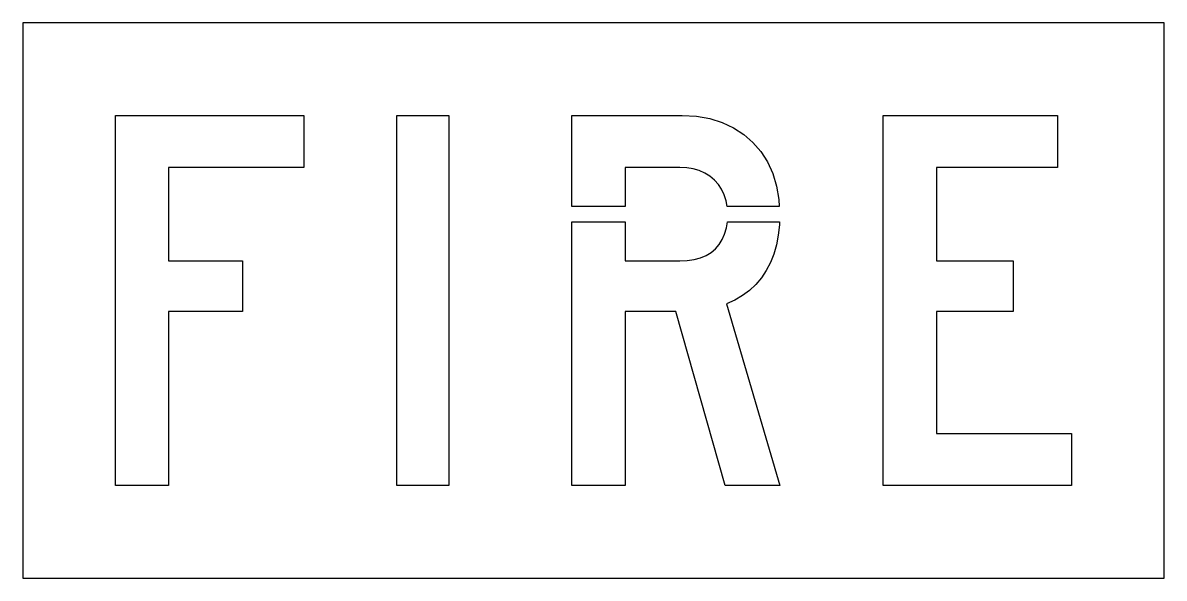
# Model space of a CAD drawing. Extents: x 0 to 37, y 0 to 18.
import ezdxf

# ---------------------------------------------------------------- set-up
doc = ezdxf.new("R2010")
doc.units = 0
doc.layers.add('CUT', color=7, linetype='Continuous')
doc.layers.add('OUTSIDE', color=1, linetype='Continuous')

msp = doc.modelspace()

# ---------------------------------------------------------------- linework, layer by layer
at = {"layer": 'CUT'}
for points in [[(7.1256, 10.284), (7.1256, 8.6424), (4.7256, 8.6424), (4.7256, 3), (3, 3), (3, 15), (9.1044, 15), (9.1044, 13.3152), (4.7256, 13.3152), (4.7256, 10.284)], [(13.8101, 15), (13.8101, 3), (12.1265, 3), (12.1265, 15)], [(22.5479, 12.7644), (22.4219, 12.9048), (22.2755, 13.0272), (22.1111, 13.1292), (21.9299, 13.2096), (21.7319, 13.2684), (21.5207, 13.3032), (21.2951, 13.3152), (19.5263, 13.3152), (19.5263, 12.0506), (17.8007, 12.0506), (17.8007, 15), (21.3791, 15), (21.8399, 14.9736), (22.2707, 14.898), (22.6715, 14.772), (23.0399, 14.6004), (23.3735, 14.3844), (23.6687, 14.1264), (23.9255, 13.8276), (24.1391, 13.4904), (24.3107, 13.1172), (24.4343, 12.7092), (24.5111, 12.27), (24.5234, 12.0506), (22.8348, 12.0506), (22.8023, 12.234), (22.7399, 12.4272), (22.6547, 12.6048)], [(33.5368, 13.3152), (29.6212, 13.3152), (29.6212, 10.284), (32.1052, 10.284), (32.1052, 8.6424), (29.6212, 8.6424), (29.6212, 4.6848), (34, 4.6848), (34, 3), (27.8956, 3), (27.8956, 15), (33.5368, 15)], [(17.8007, 11.5486), (19.5263, 11.5486), (19.5263, 10.284), (21.2951, 10.284), (21.5375, 10.296), (21.7619, 10.3296), (21.9647, 10.3848), (22.1483, 10.4616), (22.3115, 10.56), (22.4531, 10.6788), (22.5743, 10.818), (22.6739, 10.9764), (22.7519, 11.1552), (22.8083, 11.352), (22.839, 11.5486), (24.5288, 11.5486), (24.5255, 11.4504), (24.4883, 11.1168), (24.4271, 10.8012), (24.3419, 10.5036), (24.2327, 10.2264), (24.1007, 9.9684), (23.9435, 9.732), (23.7635, 9.5172), (23.5607, 9.3252), (23.3339, 9.1572), (23.0831, 9.0132), (22.8107, 8.8944), (24.5375, 3), (22.7687, 3), (21.1691, 8.6424), (19.5263, 8.6424), (19.5263, 3), (17.8007, 3)]]:
    msp.add_lwpolyline(points, close=True, dxfattribs=at)
at = {"layer": 'OUTSIDE'}
msp.add_lwpolyline([(0, 0), (37, 0), (37, 18), (0, 18)], close=True, dxfattribs=at)

doc.saveas('drawing.dxf')
